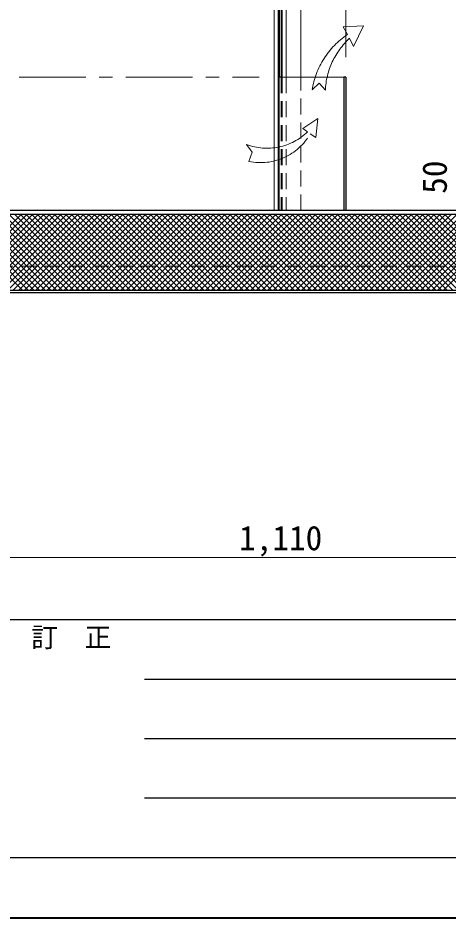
# Model space of a CAD drawing. Units: millimetres at full size, sheet at 1:10; details may follow other scales. Extents: x -2114 to 1936, y -1399 to 1411.
# Drawn here: x -1211 to -889, y -1399 to -724 of the extents above; entities that cross this region are included whole.
import ezdxf
from ezdxf.enums import TextEntityAlignment as Align

# ---------------------------------------------------------------- set-up
doc = ezdxf.new("R2010")
doc.units = ezdxf.units.MM
doc.header["$LTSCALE"] = 10
for name, pattern in [('CHAIN1', [8, 5, -1, 1, -1]), ('DASHED1', [1.8, 1.2, -0.6]), ('DOUBLE_CHAIN1', [8.8, 5, -1, 0.6, -0.6, 0.6, -1])]:
    doc.linetypes.add(name, pattern=pattern)
doc.layers.add('0-0_ﾚｲﾔ1', color=4, linetype='Continuous', lineweight=9)
doc.styles.add('ＭＳ ゴシック', font='')
doc.styles.get('ＭＳ ゴシック').set_extended_font_data('MS Gothic')

msp = doc.modelspace()

# ---------------------------------------------------------------- linework, layer by layer
at = {"layer": '0-0_ﾚｲﾔ1', "color": 5, "lineweight": 25}
for p, q in [((-1015.17, -270.14), (-1015.17, -768.64)), ((-1013.67, -270.89), (-1013.67, -768.64)), ((-1013.67, -768.64), (-1015.17, -768.64)), ((-965.17, -768.64), (-965.17, -868.64)), ((-510.92, -868.64), (-1516.92, -868.64)), ((-510.92, -871.64), (-1516.92, -871.64)), ((-458.92, -930.24), (-1568.92, -930.24)), ((-459.72, -928.64), (-1568.12, -928.64))]:
    msp.add_line(p, q, dxfattribs=at)
at = {"layer": '0-0_ﾚｲﾔ1', "color": 7, "lineweight": 18}
for p, q in [((-1018.92, -868.64), (-1018.92, -318.64)), ((-1015.92, -868.64), (-1015.92, -318.64)), ((-1012.92, -330.88), (-1012.92, -768.64)), ((-1009.92, -331.5), (-1009.92, -768.64)), ((-1015.17, -768.64), (-1015.17, -868.64)), ((-1013.67, -768.64), (-966.67, -768.64))]:
    msp.add_line(p, q, dxfattribs=at)
at = {"layer": '0-0_ﾚｲﾔ1'}
for p, q in [((-998.92, -768.64), (-998.92, -318.64)), ((-1265.63, -928.64), (-1208.63, -871.64)), ((-1264.24, -871.64), (-1207.24, -928.64)), ((-1261.39, -928.64), (-1204.39, -871.64)), ((-1259.99, -871.64), (-1202.99, -928.64)), ((-1257.14, -928.64), (-1200.14, -871.64)), ((-1255.75, -871.64), (-1198.75, -928.64)), ((-1252.9, -928.64), (-1195.9, -871.64)), ((-1251.51, -871.64), (-1194.51, -928.64)), ((-1248.66, -928.64), (-1191.66, -871.64)), ((-1247.26, -871.64), (-1190.26, -928.64)), ((-1244.42, -928.64), (-1187.42, -871.64)), ((-1243.02, -871.64), (-1186.02, -928.64)), ((-1240.17, -928.64), (-1183.17, -871.64)), ((-1238.78, -871.64), (-1181.78, -928.64)), ((-1235.93, -928.64), (-1178.93, -871.64)), ((-1234.54, -871.64), (-1177.54, -928.64)), ((-1231.69, -928.64), (-1174.69, -871.64)), ((-1230.29, -871.64), (-1173.29, -928.64)), ((-1227.44, -928.64), (-1170.44, -871.64)), ((-1226.05, -871.64), (-1169.05, -928.64)), ((-1223.2, -928.64), (-1166.2, -871.64)), ((-1221.81, -871.64), (-1164.81, -928.64)), ((-1218.96, -928.64), (-1161.96, -871.64)), ((-1217.57, -871.64), (-1160.57, -928.64)), ((-1214.72, -928.64), (-1157.72, -871.64)), ((-1213.32, -871.64), (-1156.32, -928.64)), ((-1210.47, -928.64), (-1153.47, -871.64)), ((-1209.08, -871.64), (-1152.08, -928.64)), ((-1206.23, -928.64), (-1149.23, -871.64)), ((-1204.84, -871.64), (-1147.84, -928.64)), ((-1201.99, -928.64), (-1144.99, -871.64)), ((-1200.6, -871.64), (-1143.6, -928.64)), ((-1197.75, -928.64), (-1140.75, -871.64)), ((-1196.35, -871.64), (-1139.35, -928.64)), ((-1193.5, -928.64), (-1136.5, -871.64)), ((-1192.11, -871.64), (-1135.11, -928.64)), ((-1189.26, -928.64), (-1132.26, -871.64)), ((-1187.87, -871.64), (-1130.87, -928.64)), ((-1185.02, -928.64), (-1128.02, -871.64)), ((-1183.63, -871.64), (-1126.63, -928.64)), ((-1180.78, -928.64), (-1123.78, -871.64)), ((-1179.38, -871.64), (-1122.38, -928.64)), ((-1176.53, -928.64), (-1119.53, -871.64)), ((-1175.14, -871.64), (-1118.14, -928.64)), ((-1172.29, -928.64), (-1115.29, -871.64)), ((-1170.9, -871.64), (-1113.9, -928.64)), ((-1168.05, -928.64), (-1111.05, -871.64)), ((-1166.65, -871.64), (-1109.65, -928.64)), ((-1163.8, -928.64), (-1106.8, -871.64)), ((-1162.41, -871.64), (-1105.41, -928.64)), ((-1159.56, -928.64), (-1102.56, -871.64)), ((-1158.17, -871.64), (-1101.17, -928.64)), ((-1155.32, -928.64), (-1098.32, -871.64)), ((-1153.93, -871.64), (-1096.93, -928.64)), ((-1151.08, -928.64), (-1094.08, -871.64)), ((-1149.68, -871.64), (-1092.68, -928.64)), ((-1146.83, -928.64), (-1089.83, -871.64)), ((-1145.44, -871.64), (-1088.44, -928.64)), ((-1142.59, -928.64), (-1085.59, -871.64)), ((-1141.2, -871.64), (-1084.2, -928.64)), ((-1138.35, -928.64), (-1081.35, -871.64)), ((-1136.96, -871.64), (-1079.96, -928.64)), ((-1134.11, -928.64), (-1077.11, -871.64)), ((-1132.71, -871.64), (-1075.71, -928.64)), ((-1129.86, -928.64), (-1072.86, -871.64)), ((-1128.47, -871.64), (-1071.47, -928.64)), ((-1125.62, -928.64), (-1068.62, -871.64)), ((-1124.23, -871.64), (-1067.23, -928.64)), ((-1121.38, -928.64), (-1064.38, -871.64)), ((-1119.99, -871.64), (-1062.99, -928.64)), ((-1117.14, -928.64), (-1060.14, -871.64)), ((-1115.74, -871.64), (-1058.74, -928.64)), ((-1112.89, -928.64), (-1055.89, -871.64)), ((-1111.5, -871.64), (-1054.5, -928.64)), ((-1108.65, -928.64), (-1051.65, -871.64)), ((-1107.26, -871.64), (-1050.26, -928.64)), ((-1104.41, -928.64), (-1047.41, -871.64)), ((-1103.01, -871.64), (-1046.01, -928.64)), ((-1100.17, -928.64), (-1043.17, -871.64)), ((-1098.77, -871.64), (-1041.77, -928.64)), ((-1095.92, -928.64), (-1038.92, -871.64)), ((-1094.53, -871.64), (-1037.53, -928.64)), ((-1091.68, -928.64), (-1034.68, -871.64)), ((-1090.29, -871.64), (-1033.29, -928.64)), ((-1087.44, -928.64), (-1030.44, -871.64)), ((-1086.04, -871.64), (-1029.04, -928.64)), ((-1083.19, -928.64), (-1026.19, -871.64)), ((-1081.8, -871.64), (-1024.8, -928.64)), ((-1078.95, -928.64), (-1021.95, -871.64)), ((-1077.56, -871.64), (-1020.56, -928.64)), ((-1074.71, -928.64), (-1017.71, -871.64)), ((-1073.32, -871.64), (-1016.32, -928.64)), ((-1070.47, -928.64), (-1013.47, -871.64)), ((-1069.07, -871.64), (-1012.07, -928.64)), ((-1066.22, -928.64), (-1009.22, -871.64)), ((-1064.83, -871.64), (-1007.83, -928.64)), ((-1061.98, -928.64), (-1004.98, -871.64)), ((-1060.59, -871.64), (-1003.59, -928.64)), ((-1057.74, -928.64), (-1000.74, -871.64)), ((-1056.35, -871.64), (-999.35, -928.64)), ((-1053.5, -928.64), (-996.5, -871.64)), ((-1052.1, -871.64), (-995.1, -928.64)), ((-1049.25, -928.64), (-992.25, -871.64)), ((-1047.86, -871.64), (-990.86, -928.64)), ((-1045.01, -928.64), (-988.01, -871.64)), ((-1043.62, -871.64), (-986.62, -928.64)), ((-1040.77, -928.64), (-983.77, -871.64)), ((-1039.38, -871.64), (-982.38, -928.64)), ((-1036.53, -928.64), (-979.53, -871.64)), ((-1035.13, -871.64), (-978.13, -928.64)), ((-1032.28, -928.64), (-975.28, -871.64)), ((-1030.89, -871.64), (-973.89, -928.64)), ((-1028.04, -928.64), (-971.04, -871.64)), ((-1026.65, -871.64), (-969.65, -928.64)), ((-1023.8, -928.64), (-966.8, -871.64)), ((-1022.4, -871.64), (-965.4, -928.64)), ((-1019.56, -928.64), (-962.56, -871.64)), ((-1018.16, -871.64), (-961.16, -928.64)), ((-1015.31, -928.64), (-958.31, -871.64)), ((-1013.92, -871.64), (-956.92, -928.64)), ((-1011.07, -928.64), (-954.07, -871.64)), ((-1009.68, -871.64), (-952.68, -928.64)), ((-1006.83, -928.64), (-949.83, -871.64)), ((-1005.43, -871.64), (-948.43, -928.64)), ((-1002.58, -928.64), (-945.58, -871.64)), ((-1001.19, -871.64), (-944.19, -928.64)), ((-998.34, -928.64), (-941.34, -871.64)), ((-996.95, -871.64), (-939.95, -928.64)), ((-994.1, -928.64), (-937.1, -871.64)), ((-992.71, -871.64), (-935.71, -928.64)), ((-989.86, -928.64), (-932.86, -871.64)), ((-988.46, -871.64), (-931.46, -928.64)), ((-985.61, -928.64), (-928.61, -871.64)), ((-984.22, -871.64), (-927.22, -928.64)), ((-981.37, -928.64), (-924.37, -871.64)), ((-979.98, -871.64), (-922.98, -928.64)), ((-977.13, -928.64), (-920.13, -871.64)), ((-975.74, -871.64), (-918.74, -928.64)), ((-972.89, -928.64), (-915.89, -871.64)), ((-971.49, -871.64), (-914.49, -928.64)), ((-968.64, -928.64), (-911.64, -871.64)), ((-967.25, -871.64), (-910.25, -928.64)), ((-964.4, -928.64), (-907.4, -871.64)), ((-963.01, -871.64), (-906.01, -928.64)), ((-960.16, -928.64), (-903.16, -871.64)), ((-958.77, -871.64), (-901.77, -928.64)), ((-955.92, -928.64), (-898.92, -871.64)), ((-954.52, -871.64), (-897.52, -928.64)), ((-951.67, -928.64), (-894.67, -871.64)), ((-950.28, -871.64), (-893.28, -928.64)), ((-947.43, -928.64), (-890.43, -871.64)), ((-946.04, -871.64), (-889.04, -928.64)), ((-943.19, -928.64), (-886.19, -871.64)), ((-941.79, -871.64), (-884.79, -928.64)), ((-938.95, -928.64), (-881.95, -871.64)), ((-937.55, -871.64), (-880.55, -928.64)), ((-934.7, -928.64), (-877.7, -871.64)), ((-933.31, -871.64), (-876.31, -928.64)), ((-930.46, -928.64), (-873.46, -871.64)), ((-929.07, -871.64), (-872.07, -928.64)), ((-926.22, -928.64), (-869.22, -871.64)), ((-924.82, -871.64), (-867.82, -928.64)), ((-921.97, -928.64), (-864.97, -871.64)), ((-920.58, -871.64), (-863.58, -928.64)), ((-917.73, -928.64), (-860.73, -871.64)), ((-916.34, -871.64), (-859.34, -928.64)), ((-913.49, -928.64), (-856.49, -871.64)), ((-912.1, -871.64), (-855.1, -928.64)), ((-909.25, -928.64), (-852.25, -871.64)), ((-907.85, -871.64), (-850.85, -928.64)), ((-905, -928.64), (-848, -871.64)), ((-903.61, -871.64), (-846.61, -928.64)), ((-900.76, -928.64), (-843.76, -871.64)), ((-899.37, -871.64), (-842.37, -928.64)), ((-896.52, -928.64), (-839.52, -871.64)), ((-895.13, -871.64), (-838.13, -928.64)), ((-892.28, -928.64), (-835.28, -871.64)), ((-890.88, -871.64), (-833.88, -928.64)), ((-458.92, -1128.64), (-1568.92, -1128.64))]:
    msp.add_line(p, q, dxfattribs=at)
at = {"layer": '0-0_ﾚｲﾔ1', "linetype": 'CHAIN1'}
for p, q in [((-965.17, -753.64), (-965.17, -618.64)), ((-1210.17, -768.64), (-1030.17, -768.64))]:
    msp.add_line(p, q, dxfattribs=at)
at = {"layer": '0-0_ﾚｲﾔ1', "linetype": 'DOUBLE_CHAIN1'}
for p, q in [((-967.04, -731.11), (-951.87, -730.2)), ((-963.99, -736.86), (-967.04, -731.11)), ((-951.87, -730.2), (-959.46, -745.82)), ((-962.32, -739.64), (-959.46, -745.82)), ((-990.39, -778.29), (-985.27, -773.29)), ((-985.27, -773.29), (-980.52, -778.57)), ((-997.29, -807.25), (-986.11, -799.62)), ((-987.6, -813.96), (-986.11, -799.62)), ((-997.29, -807.25), (-993.82, -809.66)), ((-991.78, -811.07), (-987.6, -813.96)), ((-1039.68, -819.19), (-1035.41, -825.05)), ((-1035.41, -825.05), (-1037.84, -831.86))]:
    msp.add_line(p, q, dxfattribs=at)
at = {"layer": '0-0_ﾚｲﾔ1', "linetype": 'DASHED1'}
for p, q in [((-1013.67, -768.64), (-1013.67, -868.64)), ((-1012.92, -768.64), (-1012.92, -868.64)), ((-1009.92, -768.64), (-1009.92, -868.64)), ((-998.92, -868.64), (-998.92, -768.64)), ((-458.92, -910.24), (-1568.92, -910.24))]:
    msp.add_line(p, q, dxfattribs=at)
at = {"layer": '0-0_ﾚｲﾔ1', "color": 6, "lineweight": 25}
for p, q in [((-2068.92, -1175.06), (1891.08, -1175.06)), ((-1116.06, -1219.71), (-187.49, -1219.71)), ((-187.49, -1264.35), (-1116.06, -1264.35)), ((-187.49, -1308.99), (-1116.06, -1308.99)), ((1891.08, -1353.64), (-2068.92, -1353.64))]:
    msp.add_line(p, q, dxfattribs=at)
at = {"layer": '0-0_ﾚｲﾔ1', "color": 1, "lineweight": 40}
msp.add_line((1936.08, -1398.64), (-2113.92, -1398.64), dxfattribs=at)
at = {"layer": '0-0_ﾚｲﾔ1', "color": 5, "lineweight": 25}
msp.add_lwpolyline([(-965.17, -768.64), (-966.67, -768.64), (-966.67, -868.64)], dxfattribs=at)
at = {"layer": '0-0_ﾚｲﾔ1', "linetype": 'DOUBLE_CHAIN1'}
for centre, radius, start, end in [((-929.57, -787.92), 61.59, 123.98307, 170.99646), ((-924.27, -781.15), 56.31, 132.51176, 177.36854), ((-1024.27, -778.23), 43.76, 249.37581, 314.10079), ((-1029, -790.02), 42.76, 258.06872, 330.51954)]:
    msp.add_arc(centre, radius, start, end, dxfattribs=at)

# ---------------------------------------------------------------- texts
at = {"layer": '0-0_ﾚｲﾔ1', "color": 7, "style": 'ＭＳ ゴシック'}
msp.add_text('50', height=18.33, rotation=90, dxfattribs=at).set_placement((-883.92, -856.14), align=Align.BOTTOM_LEFT)
for s, height, p in [('1,110', 18.33, (-1045.17, -1128.64)), ('訂\u3000正', 14.66, (-1201.06, -1200.06))]:
    msp.add_text(s, height=height, dxfattribs=at).set_placement(p, align=Align.BOTTOM_LEFT)

doc.saveas('drawing.dxf')
